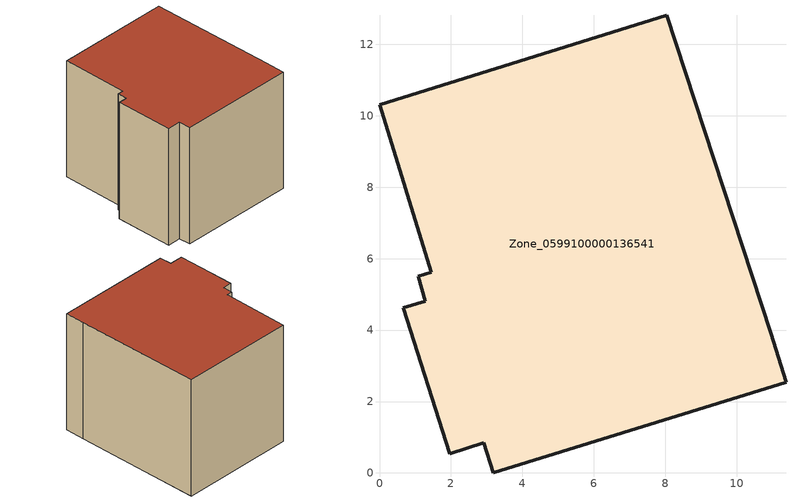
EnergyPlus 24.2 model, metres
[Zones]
Zone_0599100000136541
 floor ground (C_G): 8.04,12.82 10.95,3.93 11.38,2.54 3.19,0 2.92,0.84 1.97,0.54 0.67,4.63 1.28,4.81 1.08,5.5 1.45,5.62 0,10.31 z0
 wall outside (C_F): 10.95,3.93 8.04,12.82 0,10.31 1.45,5.62 1.08,5.5 1.28,4.81 0.67,4.63 1.97,0.54 2.92,0.84 3.19,0 11.38,2.54 10.95,3.93 z0:8.94
 roof outside (C_R): 11.38,2.54 10.95,3.93 8.04,12.82 0,10.31 1.45,5.62 1.08,5.5 1.28,4.81 0.67,4.63 1.97,0.54 2.92,0.84 3.19,0 z8.94
[BUILDING]
Pand.0599100000136541: North Axis=0; Terrain=City; Loads Convergence Tolerance Value=0.04; Temperature Convergence Tolerance Value=0.4; Solar Distribution=FullExterior; Maximum Number of Warmup Days=25; Minimum Number of Warmup Days=1
[Site:Location]
Rotterdam.The.Hague.AP_ZH_NLD Design_Conditions: Latitude=51.96; Longitude=4.45; Time Zone=1; Elevation=-4.5
[SITE:GROUNDTEMPERATURE:BUILDINGSURFACE]
18, 18, 18, 18, 18, 18, 18, 18, 18, 18, 18, 18
[MATERIAL] Thermal Absorptance=0.9; Solar Absorptance=0.7; Visible Absorptance=0.7
Name | Roughness | Thickness | Conductivity | Density | Specific Heat
G.TC.1946 | MediumSmooth | 0.15 | 1 | 540 | 1210
F.TC.1946 | Rough | 0.3 | 0.857143 | 1920 | 840
R.TC.1946 | MediumRough | 0.2 | 0.909091 | 1500 | 1000
[CONSTRUCTION]
C_G: G.TC.1946
C_F: F.TC.1946
C_R: R.TC.1946
[ZONE]
Zone_0599100000136541: Type=1; Multiplier=1; Ceiling Height=Autocalculate; Volume=Autocalculate; Floor Area=autocalculate; Part of Total Floor Area=Yes
[ZONEINFILTRATION:DESIGNFLOWRATE]
Infil_Zone_0599100000136541: Zone or ZoneList or Space or SpaceList=Zone_0599100000136541; Schedule=AlwaysOn; Design Flow Rate Calculation Method=Flow/Area; Flow Rate per Floor Area=0.003; Constant Term Coefficient=1; Temperature Term Coefficient=0; Velocity Term Coefficient=0; Velocity Squared Term Coefficient=0
[HVACTEMPLATE:ZONE:IDEALLOADSAIRSYSTEM]
Zone_0599100000136541: Maximum Heating Supply Air Temperature=50; Minimum Cooling Supply Air Temperature=13; Maximum Heating Supply Air Humidity Ratio=0.0156; Minimum Cooling Supply Air Humidity Ratio=0.0077; Heating Limit=NoLimit; Cooling Limit=NoLimit; Dehumidification Control Type=ConstantSensibleHeatRatio; Cooling Sensible Heat Ratio=0.7; Dehumidification Setpoint=60; Humidification Control Type=None; Humidification Setpoint=30; Outdoor Air Method=None; Outdoor Air Flow Rate per Person=0.00944; Outdoor Air Flow Rate per Zone Floor Area=0; Outdoor Air Flow Rate per Zone=0; Demand Controlled Ventilation Type=None; Outdoor Air Economizer Type=NoEconomizer; Heat Recovery Type=None; Sensible Heat Recovery Effectiveness=0.7; Latent Heat Recovery Effectiveness=0.65
[ZONECONTROL:THERMOSTAT]
ThermostatControl_Zone_0599100000136541: Zone or ZoneList=Zone_0599100000136541; Control Type Schedule=DualSetpointControlType; Control 1=Thermostat_Zone_0599100000136541; Temperature Difference Between Cutout And Setpoint=0
[THERMOSTATSETPOINT:DUALSETPOINT]
Thermostat_Zone_0599100000136541: Heating Setpoint Temperature Schedule=HeatingSetpoint_Zone_0599100000136541; Cooling Setpoint Temperature Schedule=CoolingSetpoint_Zone_0599100000136541
[SCHEDULE:COMPACT]
HeatingSetpoint_Zone_0599100000136541: Through: 12/31, For: AllDays, Until: 24:00, 21
CoolingSetpoint_Zone_0599100000136541: Through: 12/31, For: AllDays, Until: 24:00, 24
DualSetpointControlType: Through: 12/31, For: AllDays, Until: 24:00, 4
AlwaysOn: Through: 12/31, For: AllDays, Until: 24:00, 1
